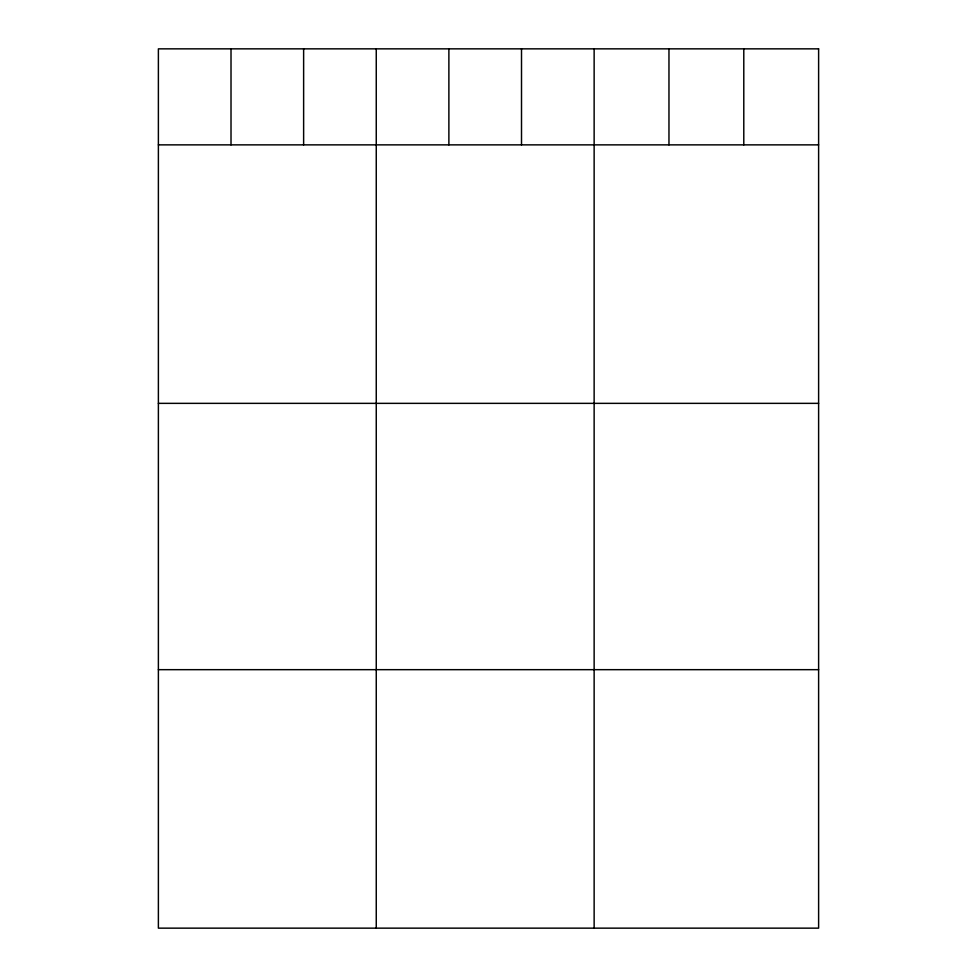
<?xml version="1.0" encoding="UTF-8"?>
<svg xmlns="http://www.w3.org/2000/svg" width="977" height="977" viewBox="0 0 977 977"><rect width="100%" height="100%" fill="white"/><g stroke="black" fill="none" stroke-linecap="round" stroke-linejoin="round"><path stroke-width="1.47" d="M158.384 144.865L818.616 144.865M158.384 403.354L818.616 403.354M158.384 669.672L818.616 669.672M743.79 48.85L743.79 144.865M668.964 48.85L668.964 144.865M594.138 48.85L594.138 928.15M521.51 48.85L521.51 144.865M448.883 48.85L448.883 144.865M376.255 48.85L376.255 928.15M303.627 48.85L303.627 144.865M231.012 48.85L231.012 144.865M818.616 48.85L158.384 48.85L158.384 928.15L818.616 928.15L818.616 48.85"/></g></svg>
